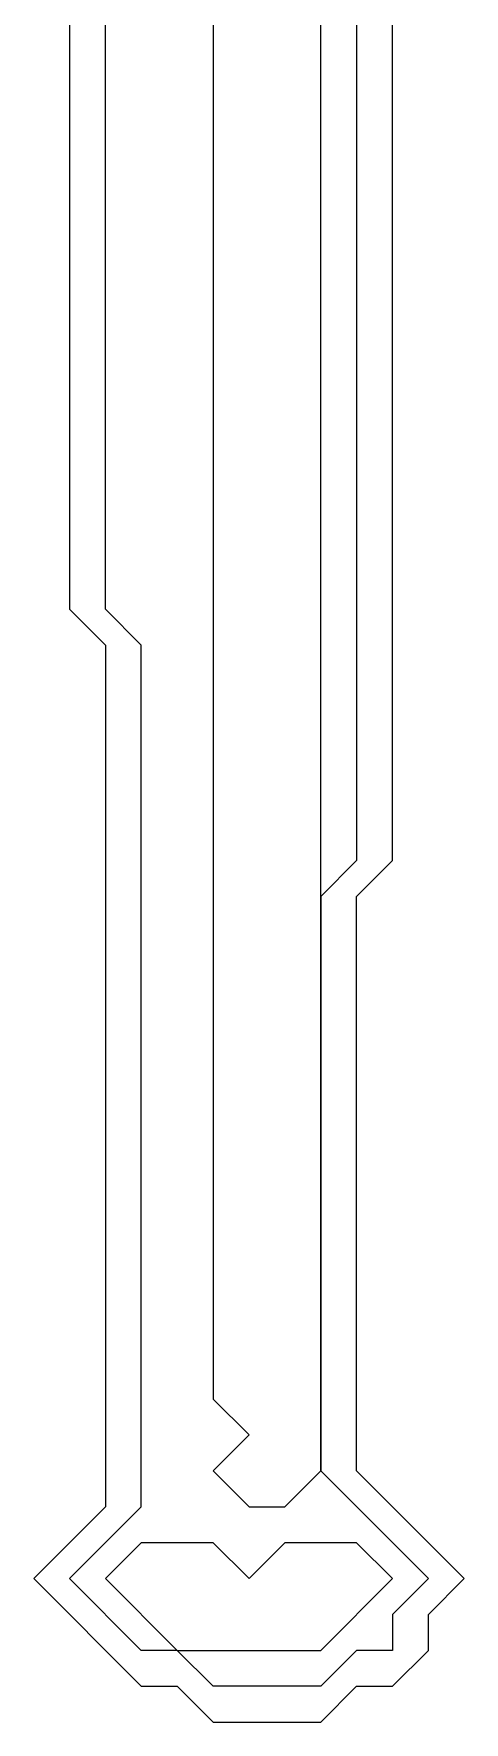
# Model space of a CAD drawing. Extents: x 1.99 to 8.01, y 0.51 to 9.28.
# Drawn here: x 7.515 to 7.868, y 1.426 to 2.81 of the extents above; entities that cross this region are included whole.
import ezdxf

# ---------------------------------------------------------------- set-up
doc = ezdxf.new("R2010")
doc.units = 0
doc.layers.get('0').update_dxf_attribs({"linetype": 'CONTINUOUS'})

msp = doc.modelspace()

# ---------------------------------------------------------------- linework, layer by layer
for points in [[(7.5441, 3.1029), (7.5441, 2.3382), (7.5735, 2.3088), (7.5735, 1.6029), (7.5147, 1.5441), (7.6029, 1.4559), (7.6324, 1.4559), (7.6618, 1.4265), (7.75, 1.4265), (7.7794, 1.4559), (7.8088, 1.4559), (7.8382, 1.4853), (7.8382, 1.5147), (7.8676, 1.5441), (7.7794, 1.6324), (7.7794, 2.1029), (7.8088, 2.1324), (7.8088, 3.8676)], [(7.5441, 3.1029), (7.5441, 2.3382), (7.5735, 2.3088), (7.5735, 1.6029), (7.5147, 1.5441), (7.6029, 1.4559), (7.6324, 1.4559), (7.6618, 1.4265), (7.75, 1.4265), (7.7794, 1.4559), (7.8088, 1.4559), (7.8382, 1.4853), (7.8382, 1.5147), (7.8676, 1.5441), (7.7794, 1.6324), (7.7794, 2.1029), (7.8088, 2.1324), (7.8088, 3.8676)], [(7.5441, 3.1029), (7.5441, 2.3382), (7.5735, 2.3088), (7.5735, 1.6029), (7.5147, 1.5441), (7.6029, 1.4559), (7.6324, 1.4559), (7.6618, 1.4265), (7.75, 1.4265), (7.7794, 1.4559), (7.8088, 1.4559), (7.8382, 1.4853), (7.8382, 1.5147), (7.8676, 1.5441), (7.7794, 1.6324), (7.7794, 2.1029), (7.8088, 2.1324), (7.8088, 3.8676)], [(7.5441, 3.1029), (7.5441, 2.3382), (7.5735, 2.3088), (7.5735, 1.6029), (7.5147, 1.5441), (7.6029, 1.4559), (7.6324, 1.4559), (7.6618, 1.4265), (7.75, 1.4265), (7.7794, 1.4559), (7.8088, 1.4559), (7.8382, 1.4853), (7.8382, 1.5147), (7.8676, 1.5441), (7.7794, 1.6324), (7.7794, 2.1029), (7.8088, 2.1324), (7.8088, 3.8676)], [(7.7794, 3.8676), (7.7794, 2.1324), (7.75, 2.1029), (7.75, 1.6324), (7.8382, 1.5441), (7.8088, 1.5147), (7.8088, 1.4853), (7.7794, 1.4853), (7.75, 1.4559), (7.6618, 1.4559), (7.6324, 1.4853), (7.6029, 1.4853), (7.5441, 1.5441), (7.6029, 1.6029), (7.6029, 2.3088), (7.5735, 2.3382), (7.5735, 3.1029)], [(7.7794, 3.8676), (7.7794, 2.1324), (7.75, 2.1029), (7.75, 1.6324), (7.8382, 1.5441), (7.8088, 1.5147), (7.8088, 1.4853), (7.7794, 1.4853), (7.75, 1.4559), (7.6618, 1.4559), (7.6324, 1.4853), (7.6029, 1.4853), (7.5441, 1.5441), (7.6029, 1.6029), (7.6029, 2.3088), (7.5735, 2.3382), (7.5735, 3.1029)], [(7.7794, 3.8676), (7.7794, 2.1324), (7.75, 2.1029), (7.75, 1.6324), (7.8382, 1.5441), (7.8088, 1.5147), (7.8088, 1.4853), (7.7794, 1.4853), (7.75, 1.4559), (7.6618, 1.4559), (7.6324, 1.4853), (7.6029, 1.4853), (7.5441, 1.5441), (7.6029, 1.6029), (7.6029, 2.3088), (7.5735, 2.3382), (7.5735, 3.1029)], [(7.7794, 3.8676), (7.7794, 2.1324), (7.75, 2.1029), (7.75, 1.6324), (7.8382, 1.5441), (7.8088, 1.5147), (7.8088, 1.4853), (7.7794, 1.4853), (7.75, 1.4559), (7.6618, 1.4559), (7.6324, 1.4853), (7.6029, 1.4853), (7.5441, 1.5441), (7.6029, 1.6029), (7.6029, 2.3088), (7.5735, 2.3382), (7.5735, 3.1029)], [(7.6618, 3.1029), (7.6618, 1.6912), (7.6912, 1.6618), (7.6618, 1.6324), (7.6912, 1.6029), (7.7206, 1.6029), (7.75, 1.6324), (7.75, 3.2794)], [(7.6618, 3.1029), (7.6618, 1.6912), (7.6912, 1.6618), (7.6618, 1.6324), (7.6912, 1.6029), (7.7206, 1.6029), (7.75, 1.6324), (7.75, 3.2794)], [(7.6618, 3.1029), (7.6618, 1.6912), (7.6912, 1.6618), (7.6618, 1.6324), (7.6912, 1.6029), (7.7206, 1.6029), (7.75, 1.6324), (7.75, 3.2794)], [(7.6618, 3.1029), (7.6618, 1.6912), (7.6912, 1.6618), (7.6618, 1.6324), (7.6912, 1.6029), (7.7206, 1.6029), (7.75, 1.6324), (7.75, 3.2794)]]:
    msp.add_lwpolyline(points)
msp.add_lwpolyline([(7.6912, 1.5441), (7.6618, 1.5735), (7.6029, 1.5735), (7.5735, 1.5441), (7.6324, 1.4853), (7.75, 1.4853), (7.8088, 1.5441), (7.7794, 1.5735), (7.7206, 1.5735), (7.6912, 1.5441)], close=True)
msp.add_lwpolyline([(7.6912, 1.5441), (7.6618, 1.5735), (7.6029, 1.5735), (7.5735, 1.5441), (7.6324, 1.4853), (7.75, 1.4853), (7.8088, 1.5441), (7.7794, 1.5735), (7.7206, 1.5735), (7.6912, 1.5441)], close=True)
msp.add_lwpolyline([(7.6912, 1.5441), (7.6618, 1.5735), (7.6029, 1.5735), (7.5735, 1.5441), (7.6324, 1.4853), (7.75, 1.4853), (7.8088, 1.5441), (7.7794, 1.5735), (7.7206, 1.5735), (7.6912, 1.5441)], close=True)
msp.add_lwpolyline([(7.6912, 1.5441), (7.6618, 1.5735), (7.6029, 1.5735), (7.5735, 1.5441), (7.6324, 1.4853), (7.75, 1.4853), (7.8088, 1.5441), (7.7794, 1.5735), (7.7206, 1.5735), (7.6912, 1.5441)], close=True)

doc.saveas('drawing.dxf')
